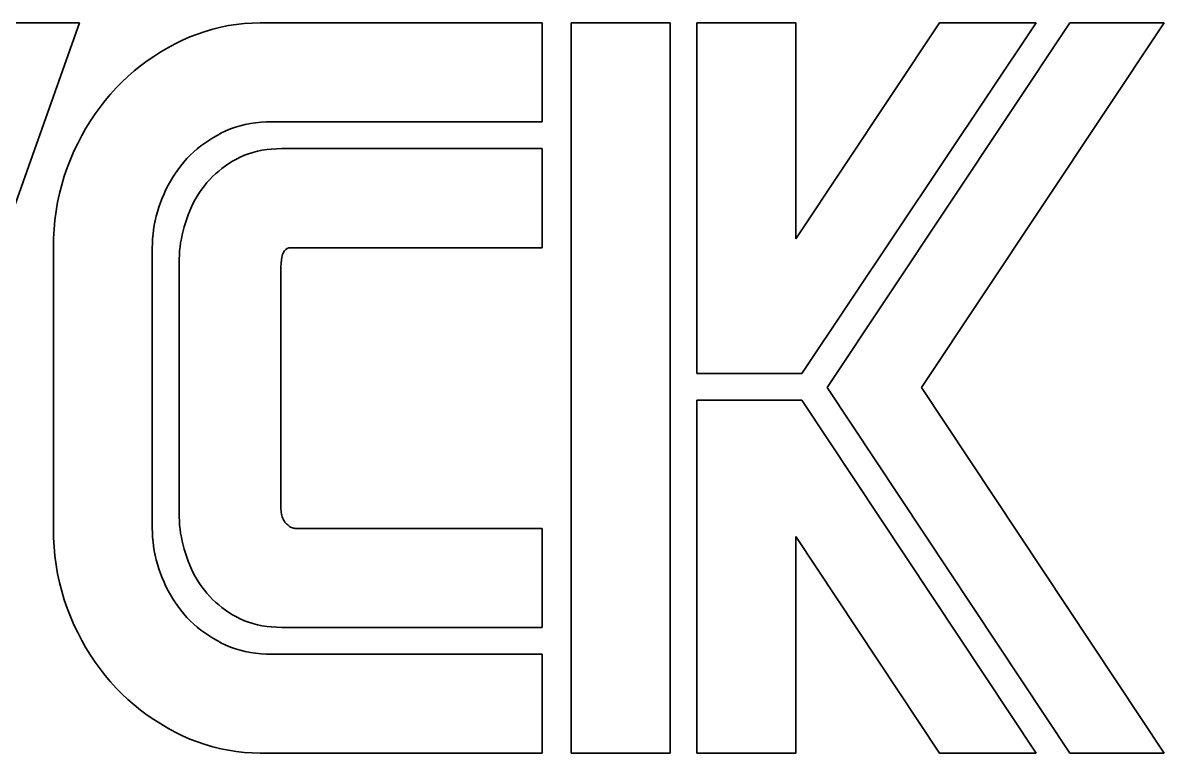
# Model space of a CAD drawing. Extents: x -138 to 979, y -42 to 1231.
# Drawn here: x 200 to 350.5, y 150.9 to 247.2 of the extents above; entities that cross this region are included whole.
import ezdxf

# ---------------------------------------------------------------- set-up
doc = ezdxf.new("R2010")
doc.units = 0

msp = doc.modelspace()

# ---------------------------------------------------------------- linework, layer by layer
at = {"color": 7, "lineweight": 35}
for p, q in [((207.5, 247.16), (150.41, 247.16)), ((195.72, 213.93), (207.5, 247.16)), ((268.51, 247.16), (231.34, 247.16)), ((272.34, 150.94), (272.34, 247.16)), ((285.39, 247.16), (285.39, 150.94)), ((288.92, 200.96), (288.92, 247.16)), ((301.96, 247.16), (301.96, 218.72)), ((301.96, 218.72), (320.9, 247.16)), ((333.65, 247.16), (302.75, 200.96)), ((306.08, 199.1), (338.06, 247.16)), ((350.52, 247.16), (318.54, 199.1)), ((232.91, 234.12), (268.51, 234.12)), ((268.51, 230.59), (234.18, 230.59)), ((204.07, 217.54), (204.07, 180.56)), ((217.11, 180.56), (217.11, 217.54)), ((268.51, 217.54), (235.36, 217.54)), ((220.65, 215.58), (220.65, 182.52)), ((234.08, 183.11), (234.08, 214.99)), ((338.06, 150.94), (306.08, 199.1)), ((318.54, 199.1), (350.52, 150.94)), ((288.92, 150.94), (288.92, 197.43)), ((302.75, 197.43), (333.65, 150.94)), ((268.51, 180.56), (235.95, 180.56)), ((320.9, 150.94), (301.96, 179.48)), ((301.96, 179.48), (301.96, 150.94)), ((234.18, 167.51), (268.51, 167.51)), ((268.51, 163.98), (232.91, 163.98)), ((231.34, 150.94), (268.51, 150.94))]:
    msp.add_line(p, q, dxfattribs=at)
at = {"color": 7, "lineweight": 35, "ltscale": 0.02623}
msp.add_line((227.15, 246.8), (226.13, 246.59), dxfattribs=at)
at = {"color": 7, "lineweight": 35, "ltscale": 0.026197}
msp.add_line((228.19, 246.96), (227.15, 246.8), dxfattribs=at)
at = {"color": 7, "lineweight": 35, "ltscale": 0.026214}
for p, q in [((229.23, 247.07), (228.19, 246.96)), ((228.19, 151.14), (229.23, 151.03))]:
    msp.add_line(p, q, dxfattribs=at)
at = {"color": 7, "lineweight": 35, "ltscale": 0.026284}
for p, q in [((230.28, 247.14), (229.23, 247.07)), ((229.23, 151.03), (230.28, 150.96))]:
    msp.add_line(p, q, dxfattribs=at)
at = {"color": 7, "lineweight": 35, "ltscale": 0.026405}
for p, q in [((231.34, 247.16), (230.28, 247.14)), ((230.28, 150.96), (231.34, 150.94))]:
    msp.add_line(p, q, dxfattribs=at)
at = {"color": 7, "lineweight": 35, "ltscale": 0.326157}
msp.add_line((268.51, 234.12), (268.51, 247.16), dxfattribs=at)
at = {"color": 7, "lineweight": 35, "ltscale": 0.326155}
for p, q in [((272.34, 247.16), (285.39, 247.16)), ((288.92, 247.16), (301.96, 247.16)), ((268.51, 217.54), (268.51, 230.59)), ((268.51, 167.51), (268.51, 180.56)), ((285.39, 150.94), (272.34, 150.94)), ((301.96, 150.94), (288.92, 150.94))]:
    msp.add_line(p, q, dxfattribs=at)
at = {"color": 7, "lineweight": 35, "ltscale": 0.318797}
for p, q in [((320.9, 247.16), (333.65, 247.16)), ((333.65, 150.94), (320.9, 150.94))]:
    msp.add_line(p, q, dxfattribs=at)
at = {"color": 7, "lineweight": 35, "ltscale": 0.311441}
for p, q in [((338.06, 247.16), (350.52, 247.16)), ((350.52, 150.94), (338.06, 150.94))]:
    msp.add_line(p, q, dxfattribs=at)
at = {"color": 7, "lineweight": 35, "ltscale": 0.027159}
for p, q in [((222.08, 245.3), (221.09, 244.86)), ((221.09, 153.24), (222.08, 152.8))]:
    msp.add_line(p, q, dxfattribs=at)
at = {"color": 7, "lineweight": 35, "ltscale": 0.026875}
for p, q in [((223.08, 245.69), (222.08, 245.3)), ((222.08, 152.8), (223.08, 152.41))]:
    msp.add_line(p, q, dxfattribs=at)
at = {"color": 7, "lineweight": 35, "ltscale": 0.026639}
msp.add_line((224.09, 246.04), (223.08, 245.69), dxfattribs=at)
at = {"color": 7, "lineweight": 35, "ltscale": 0.026451}
for p, q in [((225.1, 246.33), (224.09, 246.04)), ((224.09, 152.07), (225.1, 151.77))]:
    msp.add_line(p, q, dxfattribs=at)
at = {"color": 7, "lineweight": 35, "ltscale": 0.026317}
msp.add_line((226.13, 246.59), (225.1, 246.33), dxfattribs=at)
at = {"color": 7, "lineweight": 35, "ltscale": 0.026982}
for p, q in [((219.15, 243.87), (218.22, 243.33)), ((218.22, 154.78), (219.15, 154.23))]:
    msp.add_line(p, q, dxfattribs=at)
at = {"color": 7, "lineweight": 35, "ltscale": 0.027088}
for p, q in [((220.11, 244.38), (219.15, 243.87)), ((219.15, 154.23), (220.11, 153.72))]:
    msp.add_line(p, q, dxfattribs=at)
at = {"color": 7, "lineweight": 35, "ltscale": 0.027232}
for p, q in [((221.09, 244.86), (220.11, 244.38)), ((220.11, 153.72), (221.09, 153.24))]:
    msp.add_line(p, q, dxfattribs=at)
at = {"color": 7, "lineweight": 35, "ltscale": 0.026882}
for p, q in [((217.31, 242.75), (216.43, 242.14)), ((216.43, 155.96), (217.31, 155.35))]:
    msp.add_line(p, q, dxfattribs=at)
at = {"color": 7, "lineweight": 35, "ltscale": 0.026913}
for p, q in [((218.22, 243.33), (217.31, 242.75)), ((217.31, 155.35), (218.22, 154.78))]:
    msp.add_line(p, q, dxfattribs=at)
at = {"color": 7, "lineweight": 35, "ltscale": 0.027026}
for p, q in [((214.73, 240.82), (213.91, 240.1)), ((213.91, 158), (214.73, 157.29))]:
    msp.add_line(p, q, dxfattribs=at)
at = {"color": 7, "lineweight": 35, "ltscale": 0.026939}
msp.add_line((215.57, 241.49), (214.73, 240.82), dxfattribs=at)
at = {"color": 7, "lineweight": 35, "ltscale": 0.026892}
msp.add_line((216.43, 242.14), (215.57, 241.49), dxfattribs=at)
at = {"color": 7, "lineweight": 35, "ltscale": 0.027312}
msp.add_line((213.12, 239.36), (212.36, 238.58), dxfattribs=at)
at = {"color": 7, "lineweight": 35, "ltscale": 0.027149}
for p, q in [((213.91, 240.1), (213.12, 239.36)), ((213.12, 158.74), (213.91, 158))]:
    msp.add_line(p, q, dxfattribs=at)
at = {"color": 7, "lineweight": 35, "ltscale": 0.027466}
msp.add_line((211.62, 237.77), (210.91, 236.93), dxfattribs=at)
at = {"color": 7, "lineweight": 35, "ltscale": 0.027417}
msp.add_line((212.36, 238.58), (211.62, 237.77), dxfattribs=at)
at = {"color": 7, "lineweight": 35, "ltscale": 0.027557}
msp.add_line((210.91, 236.93), (210.23, 236.07), dxfattribs=at)
at = {"color": 7, "lineweight": 35, "ltscale": 0.027859}
for p, q in [((209.58, 235.17), (208.96, 234.24)), ((208.96, 163.86), (209.58, 162.93))]:
    msp.add_line(p, q, dxfattribs=at)
at = {"color": 7, "lineweight": 35, "ltscale": 0.027688}
msp.add_line((210.23, 236.07), (209.58, 235.17), dxfattribs=at)
at = {"color": 7, "lineweight": 35, "ltscale": 0.028315}
for p, q in [((208.37, 233.28), (207.81, 232.3)), ((207.81, 165.8), (208.37, 164.82))]:
    msp.add_line(p, q, dxfattribs=at)
at = {"color": 7, "lineweight": 35, "ltscale": 0.028067}
msp.add_line((208.96, 234.24), (208.37, 233.28), dxfattribs=at)
at = {"color": 7, "lineweight": 35, "ltscale": 0.016636}
for p, q in [((227.44, 233.18), (228.07, 233.4)), ((228.07, 164.7), (227.44, 164.92))]:
    msp.add_line(p, q, dxfattribs=at)
at = {"color": 7, "lineweight": 35, "ltscale": 0.016783}
for p, q in [((228.07, 233.4), (228.72, 233.59)), ((228.72, 164.51), (228.07, 164.7))]:
    msp.add_line(p, q, dxfattribs=at)
at = {"color": 7, "lineweight": 35, "ltscale": 0.016968}
for p, q in [((228.72, 233.59), (229.38, 233.75)), ((229.38, 164.35), (228.72, 164.51))]:
    msp.add_line(p, q, dxfattribs=at)
at = {"color": 7, "lineweight": 35, "ltscale": 0.017194}
for p, q in [((229.38, 233.75), (230.05, 233.88)), ((230.05, 164.22), (229.38, 164.35))]:
    msp.add_line(p, q, dxfattribs=at)
at = {"color": 7, "lineweight": 35, "ltscale": 0.017455}
for p, q in [((230.05, 233.88), (230.74, 233.99)), ((230.74, 164.12), (230.05, 164.22))]:
    msp.add_line(p, q, dxfattribs=at)
at = {"color": 7, "lineweight": 35, "ltscale": 0.017752}
for p, q in [((230.74, 233.99), (231.45, 234.06)), ((231.45, 164.04), (230.74, 164.12))]:
    msp.add_line(p, q, dxfattribs=at)
at = {"color": 7, "lineweight": 35, "ltscale": 0.018083}
for p, q in [((231.45, 234.06), (232.17, 234.1)), ((232.17, 164), (231.45, 164.04))]:
    msp.add_line(p, q, dxfattribs=at)
at = {"color": 7, "lineweight": 35, "ltscale": 0.018444}
for p, q in [((232.17, 234.1), (232.91, 234.12)), ((232.91, 163.98), (232.17, 164))]:
    msp.add_line(p, q, dxfattribs=at)
at = {"color": 7, "lineweight": 35, "ltscale": 0.0286}
for p, q in [((207.81, 232.3), (207.29, 231.28)), ((207.29, 166.82), (207.81, 165.8))]:
    msp.add_line(p, q, dxfattribs=at)
at = {"color": 7, "lineweight": 35, "ltscale": 0.015973}
msp.add_line((224.55, 231.68), (225.1, 232.02), dxfattribs=at)
at = {"color": 7, "lineweight": 35, "ltscale": 0.016147}
for p, q in [((225.1, 232.02), (225.66, 232.34)), ((225.66, 165.76), (225.1, 166.08))]:
    msp.add_line(p, q, dxfattribs=at)
at = {"color": 7, "lineweight": 35, "ltscale": 0.016343}
msp.add_line((225.66, 232.34), (226.24, 232.65), dxfattribs=at)
at = {"color": 7, "lineweight": 35, "ltscale": 0.016468}
msp.add_line((226.24, 232.65), (226.83, 232.93), dxfattribs=at)
at = {"color": 7, "lineweight": 35, "ltscale": 0.016531}
for p, q in [((226.83, 232.93), (227.44, 233.18)), ((227.44, 164.92), (226.83, 165.17))]:
    msp.add_line(p, q, dxfattribs=at)
at = {"color": 7, "lineweight": 35, "ltscale": 0.029275}
msp.add_line((206.79, 230.24), (206.32, 229.16), dxfattribs=at)
at = {"color": 7, "lineweight": 35, "ltscale": 0.02892}
msp.add_line((207.29, 231.28), (206.79, 230.24), dxfattribs=at)
at = {"color": 7, "lineweight": 35, "ltscale": 0.015529}
for p, q in [((222.57, 230.15), (223.04, 230.56)), ((223.04, 167.54), (222.57, 167.95))]:
    msp.add_line(p, q, dxfattribs=at)
at = {"color": 7, "lineweight": 35, "ltscale": 0.0156}
msp.add_line((223.04, 230.56), (223.53, 230.96), dxfattribs=at)
at = {"color": 7, "lineweight": 35, "ltscale": 0.015701}
msp.add_line((223.53, 230.96), (224.03, 231.33), dxfattribs=at)
at = {"color": 7, "lineweight": 35, "ltscale": 0.015823}
msp.add_line((224.03, 231.33), (224.55, 231.68), dxfattribs=at)
at = {"color": 7, "lineweight": 35, "ltscale": 0.015215}
msp.add_line((230.97, 230.24), (230.38, 230.09), dxfattribs=at)
at = {"color": 7, "lineweight": 35, "ltscale": 0.015491}
for p, q in [((231.58, 230.37), (230.97, 230.24)), ((230.97, 167.86), (231.58, 167.73))]:
    msp.add_line(p, q, dxfattribs=at)
at = {"color": 7, "lineweight": 35, "ltscale": 0.015806}
for p, q in [((232.2, 230.46), (231.58, 230.37)), ((231.58, 167.73), (232.2, 167.64))]:
    msp.add_line(p, q, dxfattribs=at)
at = {"color": 7, "lineweight": 35, "ltscale": 0.016154}
msp.add_line((232.84, 230.53), (232.2, 230.46), dxfattribs=at)
at = {"color": 7, "lineweight": 35, "ltscale": 0.016535}
for p, q in [((233.5, 230.57), (232.84, 230.53)), ((232.84, 167.57), (233.5, 167.53))]:
    msp.add_line(p, q, dxfattribs=at)
at = {"color": 7, "lineweight": 35, "ltscale": 0.01695}
for p, q in [((234.18, 230.59), (233.5, 230.57)), ((233.5, 167.53), (234.18, 167.51))]:
    msp.add_line(p, q, dxfattribs=at)
at = {"color": 7, "lineweight": 35, "ltscale": 0.029424}
msp.add_line((206.32, 229.16), (205.9, 228.07), dxfattribs=at)
at = {"color": 7, "lineweight": 35, "ltscale": 0.015453}
msp.add_line((220.89, 228.34), (221.28, 228.82), dxfattribs=at)
at = {"color": 7, "lineweight": 35, "ltscale": 0.015468}
for p, q in [((221.28, 228.82), (221.69, 229.28)), ((221.69, 168.82), (221.28, 169.28))]:
    msp.add_line(p, q, dxfattribs=at)
at = {"color": 7, "lineweight": 35, "ltscale": 0.01546}
for p, q in [((221.69, 229.28), (222.12, 229.73)), ((219.21, 225.77), (219.5, 226.31)), ((222.12, 168.37), (221.69, 168.82))]:
    msp.add_line(p, q, dxfattribs=at)
at = {"color": 7, "lineweight": 35, "ltscale": 0.015481}
msp.add_line((222.12, 229.73), (222.57, 230.15), dxfattribs=at)
at = {"color": 7, "lineweight": 35, "ltscale": 0.014203}
msp.add_line((227.7, 228.93), (227.21, 228.63), dxfattribs=at)
at = {"color": 7, "lineweight": 35, "ltscale": 0.014385}
msp.add_line((228.2, 229.21), (227.7, 228.93), dxfattribs=at)
at = {"color": 7, "lineweight": 35, "ltscale": 0.01452}
msp.add_line((228.72, 229.47), (228.2, 229.21), dxfattribs=at)
at = {"color": 7, "lineweight": 35, "ltscale": 0.014629}
for p, q in [((229.25, 229.71), (228.72, 229.47)), ((228.72, 168.63), (229.25, 168.39))]:
    msp.add_line(p, q, dxfattribs=at)
at = {"color": 7, "lineweight": 35, "ltscale": 0.014781}
msp.add_line((229.81, 229.91), (229.25, 229.71), dxfattribs=at)
at = {"color": 7, "lineweight": 35, "ltscale": 0.014977}
for p, q in [((230.38, 230.09), (229.81, 229.91)), ((229.81, 168.19), (230.38, 168.01))]:
    msp.add_line(p, q, dxfattribs=at)
at = {"color": 7, "lineweight": 35, "ltscale": 0.029381}
msp.add_line((205.9, 228.07), (205.51, 226.96), dxfattribs=at)
at = {"color": 7, "lineweight": 35, "ltscale": 0.015395}
for p, q in [((219.82, 226.84), (220.16, 227.35)), ((220.52, 170.25), (220.16, 170.75))]:
    msp.add_line(p, q, dxfattribs=at)
at = {"color": 7, "lineweight": 35, "ltscale": 0.015394}
for p, q in [((220.16, 227.35), (220.52, 227.85)), ((220.16, 170.75), (219.82, 171.27))]:
    msp.add_line(p, q, dxfattribs=at)
at = {"color": 7, "lineweight": 35, "ltscale": 0.015414}
msp.add_line((220.52, 227.85), (220.89, 228.34), dxfattribs=at)
at = {"color": 7, "lineweight": 35, "ltscale": 0.013651}
msp.add_line((225.46, 227.28), (225.06, 226.91), dxfattribs=at)
at = {"color": 7, "lineweight": 35, "ltscale": 0.013713}
msp.add_line((225.87, 227.64), (225.46, 227.28), dxfattribs=at)
at = {"color": 7, "lineweight": 35, "ltscale": 0.013798}
msp.add_line((226.3, 227.99), (225.87, 227.64), dxfattribs=at)
at = {"color": 7, "lineweight": 35, "ltscale": 0.01391}
for p, q in [((226.75, 228.32), (226.3, 227.99)), ((226.3, 170.11), (226.75, 169.78))]:
    msp.add_line(p, q, dxfattribs=at)
at = {"color": 7, "lineweight": 35, "ltscale": 0.014046}
msp.add_line((227.21, 228.63), (226.75, 228.32), dxfattribs=at)
at = {"color": 7, "lineweight": 35, "ltscale": 0.029436}
msp.add_line((205.17, 225.83), (204.88, 224.69), dxfattribs=at)
at = {"color": 7, "lineweight": 35, "ltscale": 0.029385}
for p, q in [((205.51, 226.96), (205.17, 225.83)), ((205.17, 172.27), (205.51, 171.14))]:
    msp.add_line(p, q, dxfattribs=at)
at = {"color": 7, "lineweight": 35, "ltscale": 0.015524}
for p, q in [((218.92, 225.21), (219.21, 225.77)), ((219.21, 172.33), (218.92, 172.89))]:
    msp.add_line(p, q, dxfattribs=at)
at = {"color": 7, "lineweight": 35, "ltscale": 0.015419}
msp.add_line((219.5, 226.31), (219.82, 226.84), dxfattribs=at)
at = {"color": 7, "lineweight": 35, "ltscale": 0.013619}
msp.add_line((224.32, 226.11), (223.98, 225.68), dxfattribs=at)
at = {"color": 7, "lineweight": 35, "ltscale": 0.013604}
for p, q in [((224.68, 226.51), (224.32, 226.11)), ((224.32, 172), (224.68, 171.59))]:
    msp.add_line(p, q, dxfattribs=at)
at = {"color": 7, "lineweight": 35, "ltscale": 0.013614}
for p, q in [((225.06, 226.91), (224.68, 226.51)), ((224.68, 171.59), (225.06, 171.19))]:
    msp.add_line(p, q, dxfattribs=at)
at = {"color": 7, "lineweight": 35, "ltscale": 0.029535}
for p, q in [((204.88, 224.69), (204.63, 223.54)), ((204.63, 174.56), (204.88, 173.41))]:
    msp.add_line(p, q, dxfattribs=at)
at = {"color": 7, "lineweight": 35, "ltscale": 0.015712}
msp.add_line((218.42, 224.07), (218.66, 224.65), dxfattribs=at)
at = {"color": 7, "lineweight": 35, "ltscale": 0.015607}
msp.add_line((218.66, 224.65), (218.92, 225.21), dxfattribs=at)
at = {"color": 7, "lineweight": 35, "ltscale": 0.013601}
for p, q in [((223.05, 224.34), (222.78, 223.87)), ((222.78, 174.23), (223.05, 173.76))]:
    msp.add_line(p, q, dxfattribs=at)
at = {"color": 7, "lineweight": 35, "ltscale": 0.01359}
for p, q in [((223.35, 224.8), (223.05, 224.34)), ((223.05, 173.76), (223.35, 173.3))]:
    msp.add_line(p, q, dxfattribs=at)
at = {"color": 7, "lineweight": 35, "ltscale": 0.013593}
for p, q in [((223.66, 225.25), (223.35, 224.8)), ((223.35, 173.3), (223.66, 172.86))]:
    msp.add_line(p, q, dxfattribs=at)
at = {"color": 7, "lineweight": 35, "ltscale": 0.013618}
for p, q in [((223.98, 225.68), (223.66, 225.25)), ((223.66, 172.86), (223.98, 172.42)), ((223.98, 172.42), (224.32, 172))]:
    msp.add_line(p, q, dxfattribs=at)
at = {"color": 7, "lineweight": 35, "ltscale": 0.029681}
msp.add_line((204.63, 223.54), (204.43, 222.37), dxfattribs=at)
at = {"color": 7, "lineweight": 35, "ltscale": 0.015612}
for p, q in [((217.8, 222.28), (217.99, 222.88)), ((217.99, 175.22), (217.8, 175.82))]:
    msp.add_line(p, q, dxfattribs=at)
at = {"color": 7, "lineweight": 35, "ltscale": 0.0158}
msp.add_line((217.99, 222.88), (218.19, 223.48), dxfattribs=at)
at = {"color": 7, "lineweight": 35, "ltscale": 0.015834}
msp.add_line((218.19, 223.48), (218.42, 224.07), dxfattribs=at)
at = {"color": 7, "lineweight": 35, "ltscale": 0.013748}
for p, q in [((222.28, 222.9), (222.05, 222.4)), ((222.05, 175.7), (222.28, 175.2))]:
    msp.add_line(p, q, dxfattribs=at)
at = {"color": 7, "lineweight": 35, "ltscale": 0.013682}
for p, q in [((222.52, 223.39), (222.28, 222.9)), ((222.28, 175.2), (222.52, 174.71))]:
    msp.add_line(p, q, dxfattribs=at)
at = {"color": 7, "lineweight": 35, "ltscale": 0.013633}
msp.add_line((222.78, 223.87), (222.52, 223.39), dxfattribs=at)
at = {"color": 7, "lineweight": 35, "ltscale": 0.029873}
for p, q in [((204.43, 222.37), (204.27, 221.18)), ((204.27, 176.92), (204.43, 175.73))]:
    msp.add_line(p, q, dxfattribs=at)
at = {"color": 7, "lineweight": 35, "ltscale": 0.015281}
msp.add_line((217.5, 221.09), (217.64, 221.68), dxfattribs=at)
at = {"color": 7, "lineweight": 35, "ltscale": 0.015437}
msp.add_line((217.64, 221.68), (217.8, 222.28), dxfattribs=at)
at = {"color": 7, "lineweight": 35, "ltscale": 0.014052}
msp.add_line((221.65, 221.36), (221.48, 220.83), dxfattribs=at)
at = {"color": 7, "lineweight": 35, "ltscale": 0.013934}
msp.add_line((221.85, 221.88), (221.65, 221.36), dxfattribs=at)
at = {"color": 7, "lineweight": 35, "ltscale": 0.013832}
msp.add_line((222.05, 222.4), (221.85, 221.88), dxfattribs=at)
at = {"color": 7, "lineweight": 35, "ltscale": 0.030394}
msp.add_line((204.16, 219.98), (204.09, 218.77), dxfattribs=at)
at = {"color": 7, "lineweight": 35, "ltscale": 0.030113}
for p, q in [((204.27, 221.18), (204.16, 219.98)), ((204.16, 178.12), (204.27, 176.92))]:
    msp.add_line(p, q, dxfattribs=at)
at = {"color": 7, "lineweight": 35, "ltscale": 0.014919}
msp.add_line((217.21, 219.31), (217.29, 219.9), dxfattribs=at)
at = {"color": 7, "lineweight": 35, "ltscale": 0.015023}
msp.add_line((217.29, 219.9), (217.38, 220.5), dxfattribs=at)
at = {"color": 7, "lineweight": 35, "ltscale": 0.015142}
msp.add_line((217.38, 220.5), (217.5, 221.09), dxfattribs=at)
at = {"color": 7, "lineweight": 35, "ltscale": 0.013666}
msp.add_line((221.18, 219.75), (221.05, 219.22), dxfattribs=at)
at = {"color": 7, "lineweight": 35, "ltscale": 0.013839}
msp.add_line((221.32, 220.29), (221.18, 219.75), dxfattribs=at)
at = {"color": 7, "lineweight": 35, "ltscale": 0.014022}
msp.add_line((221.48, 220.83), (221.32, 220.29), dxfattribs=at)
at = {"color": 7, "lineweight": 35, "ltscale": 0.03072}
msp.add_line((204.09, 218.77), (204.07, 217.54), dxfattribs=at)
at = {"color": 7, "lineweight": 35, "ltscale": 0.014774}
msp.add_line((217.12, 218.13), (217.16, 218.72), dxfattribs=at)
at = {"color": 7, "lineweight": 35, "ltscale": 0.014835}
msp.add_line((217.16, 218.72), (217.21, 219.31), dxfattribs=at)
at = {"color": 7, "lineweight": 35, "ltscale": 0.013355}
msp.add_line((220.95, 218.69), (220.85, 218.17), dxfattribs=at)
at = {"color": 7, "lineweight": 35, "ltscale": 0.013506}
for p, q in [((221.05, 219.22), (220.95, 218.69)), ((220.95, 179.41), (221.05, 178.88))]:
    msp.add_line(p, q, dxfattribs=at)
at = {"color": 7, "lineweight": 35, "ltscale": 0.014727}
msp.add_line((217.11, 217.54), (217.12, 218.13), dxfattribs=at)
at = {"color": 7, "lineweight": 35, "ltscale": 0.012977}
msp.add_line((220.72, 217.12), (220.68, 216.61), dxfattribs=at)
at = {"color": 7, "lineweight": 35, "ltscale": 0.013091}
for p, q in [((220.78, 217.64), (220.72, 217.12)), ((220.72, 180.98), (220.78, 180.46))]:
    msp.add_line(p, q, dxfattribs=at)
at = {"color": 7, "lineweight": 35, "ltscale": 0.013217}
msp.add_line((220.85, 218.17), (220.78, 217.64), dxfattribs=at)
at = {"color": 7, "lineweight": 35, "ltscale": 0.007577}
msp.add_line((234.29, 216.62), (234.4, 216.9), dxfattribs=at)
at = {"color": 7, "lineweight": 35, "ltscale": 0.006725}
msp.add_line((234.4, 216.9), (234.54, 217.13), dxfattribs=at)
at = {"color": 7, "lineweight": 35, "ltscale": 0.006091}
msp.add_line((234.54, 217.13), (234.71, 217.31), dxfattribs=at)
at = {"color": 7, "lineweight": 35, "ltscale": 0.005746}
msp.add_line((234.71, 217.31), (234.9, 217.44), dxfattribs=at)
at = {"color": 7, "lineweight": 35, "ltscale": 0.005748}
msp.add_line((234.9, 217.44), (235.12, 217.52), dxfattribs=at)
at = {"color": 7, "lineweight": 35, "ltscale": 0.00609}
msp.add_line((235.12, 217.52), (235.36, 217.54), dxfattribs=at)
at = {"color": 7, "lineweight": 35, "ltscale": 0.012878}
msp.add_line((220.68, 216.61), (220.65, 216.09), dxfattribs=at)
at = {"color": 7, "lineweight": 35, "ltscale": 0.01279}
msp.add_line((220.65, 216.09), (220.65, 215.58), dxfattribs=at)
at = {"color": 7, "lineweight": 35, "ltscale": 0.01212}
msp.add_line((234.08, 214.99), (234.1, 215.48), dxfattribs=at)
at = {"color": 7, "lineweight": 35, "ltscale": 0.01088}
msp.add_line((234.1, 215.48), (234.13, 215.91), dxfattribs=at)
at = {"color": 7, "lineweight": 35, "ltscale": 0.009696}
msp.add_line((234.13, 215.91), (234.2, 216.29), dxfattribs=at)
at = {"color": 7, "lineweight": 35, "ltscale": 0.008584}
msp.add_line((234.2, 216.29), (234.29, 216.62), dxfattribs=at)
at = {"color": 7, "lineweight": 35, "ltscale": 0.345773}
for p, q in [((302.75, 200.96), (288.92, 200.96)), ((288.92, 197.43), (302.75, 197.43))]:
    msp.add_line(p, q, dxfattribs=at)
at = {"color": 7, "lineweight": 35, "ltscale": 0.012792}
msp.add_line((220.65, 182.52), (220.65, 182.01), dxfattribs=at)
at = {"color": 7, "lineweight": 35, "ltscale": 0.005764}
msp.add_line((234.09, 182.88), (234.08, 183.11), dxfattribs=at)
at = {"color": 7, "lineweight": 35, "ltscale": 0.00554}
msp.add_line((234.11, 182.66), (234.09, 182.88), dxfattribs=at)
at = {"color": 7, "lineweight": 35, "ltscale": 0.005332}
msp.add_line((234.14, 182.45), (234.11, 182.66), dxfattribs=at)
at = {"color": 7, "lineweight": 35, "ltscale": 0.00515}
msp.add_line((234.19, 182.25), (234.14, 182.45), dxfattribs=at)
at = {"color": 7, "lineweight": 35, "ltscale": 0.004991}
msp.add_line((234.24, 182.06), (234.19, 182.25), dxfattribs=at)
at = {"color": 7, "lineweight": 35, "ltscale": 0.012877}
msp.add_line((220.65, 182.01), (220.68, 181.5), dxfattribs=at)
at = {"color": 7, "lineweight": 35, "ltscale": 0.012978}
msp.add_line((220.68, 181.5), (220.72, 180.98), dxfattribs=at)
at = {"color": 7, "lineweight": 35, "ltscale": 0.004865}
msp.add_line((234.31, 181.87), (234.24, 182.06), dxfattribs=at)
at = {"color": 7, "lineweight": 35, "ltscale": 0.004765}
msp.add_line((234.4, 181.7), (234.31, 181.87), dxfattribs=at)
at = {"color": 7, "lineweight": 35, "ltscale": 0.004701}
msp.add_line((234.49, 181.54), (234.4, 181.7), dxfattribs=at)
at = {"color": 7, "lineweight": 35, "ltscale": 0.004668}
msp.add_line((234.6, 181.39), (234.49, 181.54), dxfattribs=at)
at = {"color": 7, "lineweight": 35, "ltscale": 0.00467}
msp.add_line((234.72, 181.25), (234.6, 181.39), dxfattribs=at)
at = {"color": 7, "lineweight": 35, "ltscale": 0.004554}
msp.add_line((234.85, 181.12), (234.72, 181.25), dxfattribs=at)
at = {"color": 7, "lineweight": 35, "ltscale": 0.004294}
msp.add_line((234.97, 181), (234.85, 181.12), dxfattribs=at)
at = {"color": 7, "lineweight": 35, "ltscale": 0.004051}
msp.add_line((235.1, 180.9), (234.97, 181), dxfattribs=at)
at = {"color": 7, "lineweight": 35, "ltscale": 0.003821}
msp.add_line((235.22, 180.81), (235.1, 180.9), dxfattribs=at)
at = {"color": 7, "lineweight": 35, "ltscale": 0.003611}
msp.add_line((235.35, 180.73), (235.22, 180.81), dxfattribs=at)
at = {"color": 7, "lineweight": 35, "ltscale": 0.003422}
msp.add_line((235.47, 180.67), (235.35, 180.73), dxfattribs=at)
at = {"color": 7, "lineweight": 35, "ltscale": 0.003258}
msp.add_line((235.59, 180.62), (235.47, 180.67), dxfattribs=at)
at = {"color": 7, "lineweight": 35, "ltscale": 0.003124}
msp.add_line((235.71, 180.59), (235.59, 180.62), dxfattribs=at)
at = {"color": 7, "lineweight": 35, "ltscale": 0.003024}
msp.add_line((235.83, 180.57), (235.71, 180.59), dxfattribs=at)
at = {"color": 7, "lineweight": 35, "ltscale": 0.00296}
msp.add_line((235.95, 180.56), (235.83, 180.57), dxfattribs=at)
at = {"color": 7, "lineweight": 35, "ltscale": 0.030721}
msp.add_line((204.07, 180.56), (204.09, 179.33), dxfattribs=at)
at = {"color": 7, "lineweight": 35, "ltscale": 0.030392}
msp.add_line((204.09, 179.33), (204.16, 178.12), dxfattribs=at)
at = {"color": 7, "lineweight": 35, "ltscale": 0.014729}
msp.add_line((217.12, 179.97), (217.11, 180.56), dxfattribs=at)
at = {"color": 7, "lineweight": 35, "ltscale": 0.014773}
msp.add_line((217.16, 179.38), (217.12, 179.97), dxfattribs=at)
at = {"color": 7, "lineweight": 35, "ltscale": 0.014837}
msp.add_line((217.21, 178.79), (217.16, 179.38), dxfattribs=at)
at = {"color": 7, "lineweight": 35, "ltscale": 0.013215}
msp.add_line((220.78, 180.46), (220.85, 179.94), dxfattribs=at)
at = {"color": 7, "lineweight": 35, "ltscale": 0.013356}
msp.add_line((220.85, 179.94), (220.95, 179.41), dxfattribs=at)
at = {"color": 7, "lineweight": 35, "ltscale": 0.014921}
msp.add_line((217.29, 178.2), (217.21, 178.79), dxfattribs=at)
at = {"color": 7, "lineweight": 35, "ltscale": 0.01502}
msp.add_line((217.38, 177.61), (217.29, 178.2), dxfattribs=at)
at = {"color": 7, "lineweight": 35, "ltscale": 0.015143}
msp.add_line((217.5, 177.01), (217.38, 177.61), dxfattribs=at)
at = {"color": 7, "lineweight": 35, "ltscale": 0.013665}
msp.add_line((221.05, 178.88), (221.18, 178.35), dxfattribs=at)
at = {"color": 7, "lineweight": 35, "ltscale": 0.01384}
msp.add_line((221.18, 178.35), (221.32, 177.81), dxfattribs=at)
at = {"color": 7, "lineweight": 35, "ltscale": 0.01402}
msp.add_line((221.32, 177.81), (221.48, 177.27), dxfattribs=at)
at = {"color": 7, "lineweight": 35, "ltscale": 0.015279}
msp.add_line((217.64, 176.42), (217.5, 177.01), dxfattribs=at)
at = {"color": 7, "lineweight": 35, "ltscale": 0.015438}
msp.add_line((217.8, 175.82), (217.64, 176.42), dxfattribs=at)
at = {"color": 7, "lineweight": 35, "ltscale": 0.014051}
msp.add_line((221.48, 177.27), (221.65, 176.74), dxfattribs=at)
at = {"color": 7, "lineweight": 35, "ltscale": 0.013937}
msp.add_line((221.65, 176.74), (221.85, 176.22), dxfattribs=at)
at = {"color": 7, "lineweight": 35, "ltscale": 0.01383}
msp.add_line((221.85, 176.22), (222.05, 175.7), dxfattribs=at)
at = {"color": 7, "lineweight": 35, "ltscale": 0.029682}
msp.add_line((204.43, 175.73), (204.63, 174.56), dxfattribs=at)
at = {"color": 7, "lineweight": 35, "ltscale": 0.015799}
msp.add_line((218.19, 174.63), (217.99, 175.22), dxfattribs=at)
at = {"color": 7, "lineweight": 35, "ltscale": 0.015835}
msp.add_line((218.42, 174.03), (218.19, 174.63), dxfattribs=at)
at = {"color": 7, "lineweight": 35, "ltscale": 0.013635}
msp.add_line((222.52, 174.71), (222.78, 174.23), dxfattribs=at)
at = {"color": 7, "lineweight": 35, "ltscale": 0.029434}
msp.add_line((204.88, 173.41), (205.17, 172.27), dxfattribs=at)
at = {"color": 7, "lineweight": 35, "ltscale": 0.01571}
msp.add_line((218.66, 173.45), (218.42, 174.03), dxfattribs=at)
at = {"color": 7, "lineweight": 35, "ltscale": 0.015609}
msp.add_line((218.92, 172.89), (218.66, 173.45), dxfattribs=at)
at = {"color": 7, "lineweight": 35, "ltscale": 0.015459}
msp.add_line((219.5, 171.79), (219.21, 172.33), dxfattribs=at)
at = {"color": 7, "lineweight": 35, "ltscale": 0.01542}
msp.add_line((219.82, 171.27), (219.5, 171.79), dxfattribs=at)
at = {"color": 7, "lineweight": 35, "ltscale": 0.02938}
msp.add_line((205.51, 171.14), (205.9, 170.03), dxfattribs=at)
at = {"color": 7, "lineweight": 35, "ltscale": 0.015415}
msp.add_line((220.89, 169.76), (220.52, 170.25), dxfattribs=at)
at = {"color": 7, "lineweight": 35, "ltscale": 0.013652}
msp.add_line((225.06, 171.19), (225.46, 170.82), dxfattribs=at)
at = {"color": 7, "lineweight": 35, "ltscale": 0.013712}
msp.add_line((225.46, 170.82), (225.87, 170.46), dxfattribs=at)
at = {"color": 7, "lineweight": 35, "ltscale": 0.013799}
msp.add_line((225.87, 170.46), (226.3, 170.11), dxfattribs=at)
at = {"color": 7, "lineweight": 35, "ltscale": 0.029426}
msp.add_line((205.9, 170.03), (206.32, 168.94), dxfattribs=at)
at = {"color": 7, "lineweight": 35, "ltscale": 0.029277}
msp.add_line((206.32, 168.94), (206.79, 167.86), dxfattribs=at)
at = {"color": 7, "lineweight": 35, "ltscale": 0.015452}
msp.add_line((221.28, 169.28), (220.89, 169.76), dxfattribs=at)
at = {"color": 7, "lineweight": 35, "ltscale": 0.014045}
msp.add_line((226.75, 169.78), (227.21, 169.47), dxfattribs=at)
at = {"color": 7, "lineweight": 35, "ltscale": 0.014204}
msp.add_line((227.21, 169.47), (227.7, 169.17), dxfattribs=at)
at = {"color": 7, "lineweight": 35, "ltscale": 0.014384}
msp.add_line((227.7, 169.17), (228.2, 168.89), dxfattribs=at)
at = {"color": 7, "lineweight": 35, "ltscale": 0.014521}
msp.add_line((228.2, 168.89), (228.72, 168.63), dxfattribs=at)
at = {"color": 7, "lineweight": 35, "ltscale": 0.028918}
msp.add_line((206.79, 167.86), (207.29, 166.82), dxfattribs=at)
at = {"color": 7, "lineweight": 35, "ltscale": 0.01548}
msp.add_line((222.57, 167.95), (222.12, 168.37), dxfattribs=at)
at = {"color": 7, "lineweight": 35, "ltscale": 0.015602}
msp.add_line((223.53, 167.15), (223.04, 167.54), dxfattribs=at)
at = {"color": 7, "lineweight": 35, "ltscale": 0.015699}
msp.add_line((224.03, 166.77), (223.53, 167.15), dxfattribs=at)
at = {"color": 7, "lineweight": 35, "ltscale": 0.014782}
msp.add_line((229.25, 168.39), (229.81, 168.19), dxfattribs=at)
at = {"color": 7, "lineweight": 35, "ltscale": 0.015214}
msp.add_line((230.38, 168.01), (230.97, 167.86), dxfattribs=at)
at = {"color": 7, "lineweight": 35, "ltscale": 0.016153}
msp.add_line((232.2, 167.64), (232.84, 167.57), dxfattribs=at)
at = {"color": 7, "lineweight": 35, "ltscale": 0.015824}
msp.add_line((224.55, 166.42), (224.03, 166.77), dxfattribs=at)
at = {"color": 7, "lineweight": 35, "ltscale": 0.015972}
msp.add_line((225.1, 166.08), (224.55, 166.42), dxfattribs=at)
at = {"color": 7, "lineweight": 35, "ltscale": 0.016344}
msp.add_line((226.24, 165.45), (225.66, 165.76), dxfattribs=at)
at = {"color": 7, "lineweight": 35, "ltscale": 0.028069}
msp.add_line((208.37, 164.82), (208.96, 163.86), dxfattribs=at)
at = {"color": 7, "lineweight": 35, "ltscale": 0.016467}
msp.add_line((226.83, 165.17), (226.24, 165.45), dxfattribs=at)
at = {"color": 7, "lineweight": 35, "ltscale": 0.027687}
msp.add_line((209.58, 162.93), (210.23, 162.04), dxfattribs=at)
at = {"color": 7, "lineweight": 35, "ltscale": 0.326154}
msp.add_line((268.51, 150.94), (268.51, 163.98), dxfattribs=at)
at = {"color": 7, "lineweight": 35, "ltscale": 0.027558}
msp.add_line((210.23, 162.04), (210.91, 161.17), dxfattribs=at)
at = {"color": 7, "lineweight": 35, "ltscale": 0.027465}
msp.add_line((210.91, 161.17), (211.62, 160.33), dxfattribs=at)
at = {"color": 7, "lineweight": 35, "ltscale": 0.027418}
msp.add_line((211.62, 160.33), (212.36, 159.52), dxfattribs=at)
at = {"color": 7, "lineweight": 35, "ltscale": 0.027311}
msp.add_line((212.36, 159.52), (213.12, 158.74), dxfattribs=at)
at = {"color": 7, "lineweight": 35, "ltscale": 0.02694}
msp.add_line((214.73, 157.29), (215.57, 156.61), dxfattribs=at)
at = {"color": 7, "lineweight": 35, "ltscale": 0.026891}
msp.add_line((215.57, 156.61), (216.43, 155.96), dxfattribs=at)
at = {"color": 7, "lineweight": 35, "ltscale": 0.02664}
msp.add_line((223.08, 152.41), (224.09, 152.07), dxfattribs=at)
at = {"color": 7, "lineweight": 35, "ltscale": 0.026316}
msp.add_line((225.1, 151.77), (226.13, 151.51), dxfattribs=at)
at = {"color": 7, "lineweight": 35, "ltscale": 0.026229}
msp.add_line((226.13, 151.51), (227.15, 151.31), dxfattribs=at)
at = {"color": 7, "lineweight": 35, "ltscale": 0.026198}
msp.add_line((227.15, 151.31), (228.19, 151.14), dxfattribs=at)

doc.saveas('drawing.dxf')
